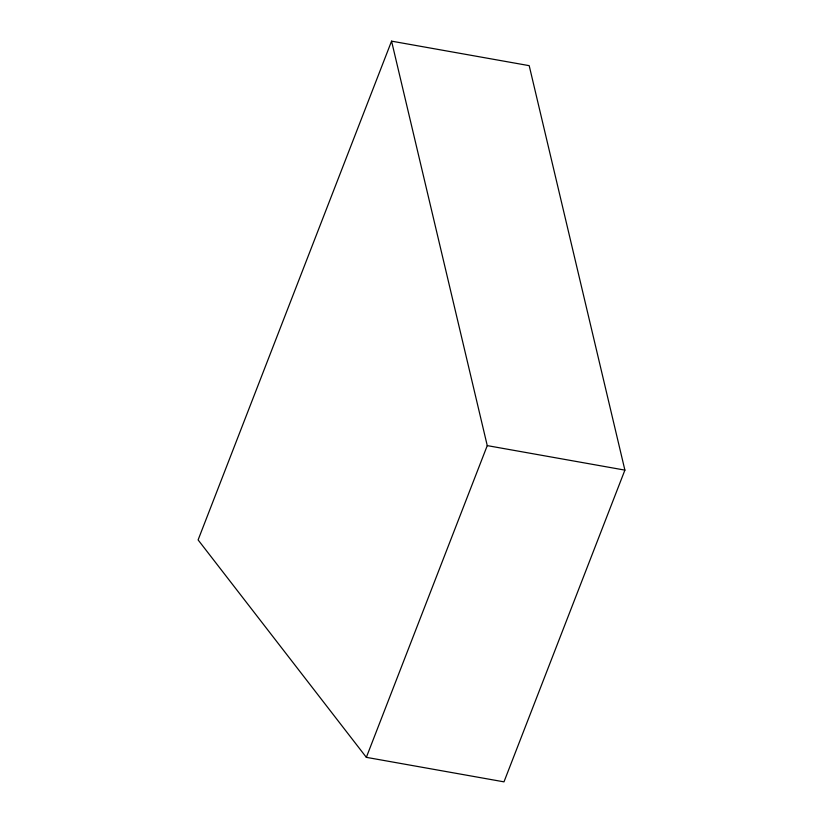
<?xml version="1.0" encoding="UTF-8"?>
<svg xmlns="http://www.w3.org/2000/svg" width="823" height="823" viewBox="0 0 823 823"><rect width="100%" height="100%" fill="white"/><g stroke="black" fill="none" stroke-linecap="round" stroke-linejoin="round"><path stroke-width="1.23" d="M391.563 41.15L198.106 539.919L366.348 757.345L503.985 781.85L624.894 470.118L529.199 65.655L391.563 41.15L487.257 445.613L366.348 757.345M487.257 445.613L624.894 470.118"/></g></svg>
